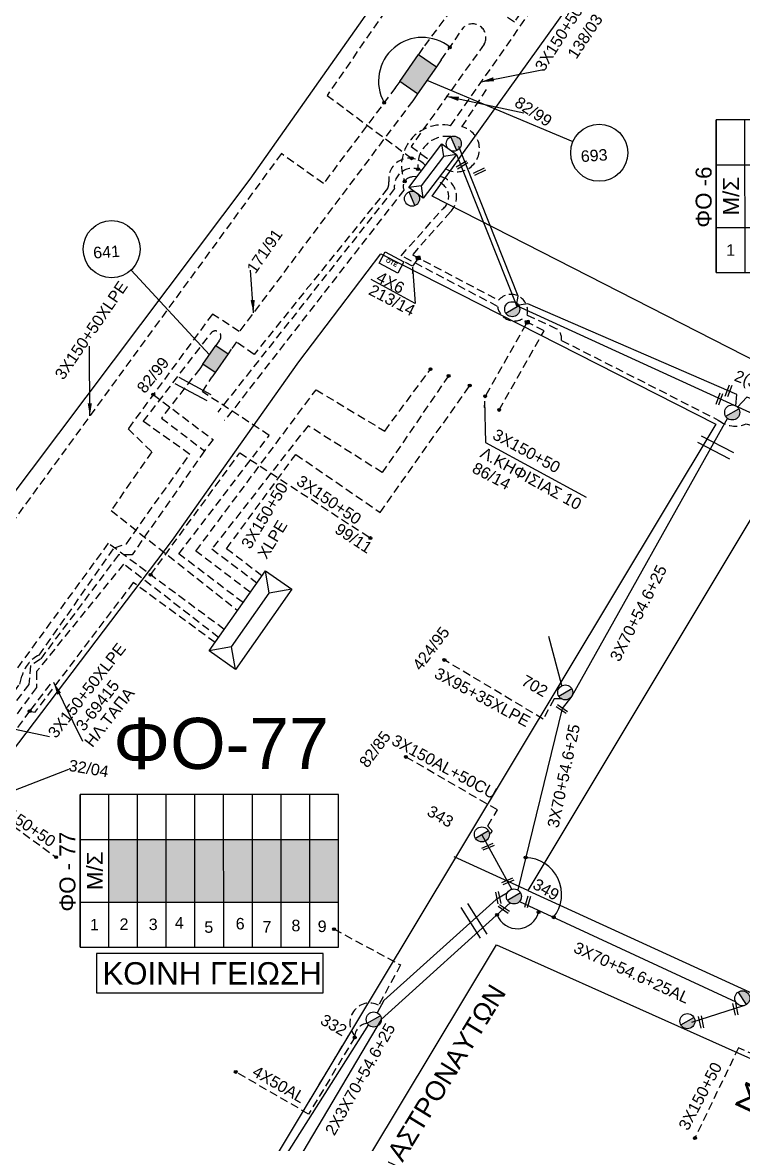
# Model space of a CAD drawing. Header units: millimetres. Extents: x 918 to 3138, y 719 to 1759.
# Drawn here: x 2456.5 to 2569.4, y 1399.9 to 1575.7 of the extents above; entities that cross this region are included whole.
import ezdxf
from ezdxf.enums import TextEntityAlignment as Align

# ---------------------------------------------------------------- set-up
doc = ezdxf.new("R2010")
doc.units = ezdxf.units.MM
doc.header["$LTSCALE"] = 0.5
doc.linetypes.add('DASHED', pattern=[19.05, 12.7, -6.35])
for name, color, linetype in [('Link Box 4 Διευθύνσεων', 7, 'Continuous'), ('Pillar OTE', 7, 'Continuous'), ('Άγνωστα', 7, 'Continuous'), ('Ασφαλειοκιβώτια Χ.Τ 9 αναχωρήσεων', 7, 'Continuous'), ('Γυμνά εναέρια ΧΤ (3Φ)   4x50AL', 7, 'Continuous'), ('Επιγραφές - Σχήματα', 7, 'Continuous'), ('Καλώδια ΧΤ   3x150+50AL', 7, 'DASHED'), ('Καλώδια ΧΤ   3x150+70AL', 7, 'DASHED'), ('Καλώδια ΧΤ   3x150AL+50CU', 7, 'DASHED'), ('Καλώδια ΧΤ   3x150AL+50XLPE', 7, 'DASHED'), ('Καλώδια ΧΤ   3x95+35 CU', 7, 'DASHED'), ('Μηχανική τομή', 7, 'Continuous'), ('Στύλος ΦΜ', 7, 'Continuous'), ('Στύλος ΦΜ @ 1', 7, 'Continuous'), ('Συνδέσεις', 7, 'Continuous'), ('Συνεστραμμένα ΧΤ   3x70+54.6+25 AL', 7, 'SYN_LINE'), ('Τομή', 7, 'Continuous'), ('Υποσταθμός εναέριος 2 στύλων', 7, 'Continuous'), ('Υποσταθμός πόλεως', 7, 'Continuous'), ('Υπόβαθρο ΔΕΗ', 7, 'Continuous'), ('Υπόγεια καλώδια Παροχών ΧΤ   4x16AL', 7, 'DASHED'), ('Υπόγεια καλώδια Παροχών ΧΤ   4x6', 7, 'DASHED')]:
    doc.layers.add(name, color=color, linetype=linetype)
doc.styles.add('arial', font='ARIAL.TTF')
doc.styles.get("Standard").update_dxf_attribs({"font": 'ARIAL.TTF'})
doc.linetypes.add('SYN_LINE', pattern='A,0.5,-0.0001,["/\\/\\/\\/",Standard,S=0.1,R=0,X=0,Y=-0.05],-0.25', length=0.7501)
doc.dimstyles.new('ISO-25', dxfattribs={"dimtxt": 2.5, "dimasz": 2.5, "dimexe": 1.25, "dimexo": 0.625, "dimtad": 1, "dimtxsty": 'Standard', "dimcen": 2.5, "dimadec": 0, "dimazin": 0, "dimtfac": 1, "dimtmove": 0, "dimatfit": 3, "dimfxl": 1, "dimarcsym": 0})

# ---------------------------------------------------------------- blocks, each defined once
blk = doc.blocks.new('ΑΣΦΑΛΕΙΟΚΙΒΩΤΙΟ ΥΠΟΣΤΑΘΜΟΥ 9 ΑΝΑΧΩΡΗΣΕΩΝ')
at = {"layer": 'Ασφαλειοκιβώτια Χ.Τ 9 αναχωρήσεων', "ltscale": 40}
for p, q in [((-23.8, 40.36), (24.02, 40.36)), ((-9.72, 40.36), (-9.72, -40.64)), ((9.94, 40.36), (9.94, -40.64)), ((-23.8, 31.36), (24.02, 31.36)), ((-23.8, 22.36), (24.02, 22.36)), ((-23.8, 13.36), (24.02, 13.36)), ((-23.8, 4.36), (24.02, 4.36)), ((-23.8, -4.64), (24.02, -4.64)), ((-23.8, -13.64), (24.02, -13.64)), ((-23.8, -22.64), (24.02, -22.64)), ((-23.8, -31.64), (24.02, -31.64))]:
    blk.add_line(p, q, dxfattribs=at)
at = {"layer": 'Ασφαλειοκιβώτια Χ.Τ 9 αναχωρήσεων'}
blk.add_lwpolyline([(-23.8, -40.64), (24.02, -40.64), (24.02, 40.36), (-23.8, 40.36)], close=True, dxfattribs=at)
for s, p in [('1', (-18.54, 37.25)), ('2', (-18.39, 27.98)), ('3', (-18.45, 18.85)), ('4', (-17.96, 10.67)), ('5', (-19.3, 1.44)), ('6', (-18.25, -8.4)), ('7', (-19.23, -16.79)), ('8', (-18.84, -25.86)), ('9', (-19.09, -34.08))]:
    blk.add_text(s, height=3.6, rotation=270, dxfattribs=at).set_placement(p)
at = {"layer": 'Ασφαλειοκιβώτια Χ.Τ 9 αναχωρήσεων', "ltscale": 40}
for tag, height, p in [('ΟΝΟΜΑ', 5, (-0.16, 44.31)), ('ΚΕΙΜΕΝΟ 1', 2, (17.06, 35.59)), ('ΚΕΙΜΕΝΟ 2', 2, (17.06, 26.88)), ('ΚΕΙΜΕΝΟ 3', 2, (17.06, 17.69)), ('ΚΕΙΜΕΝΟ 4', 2, (17.06, 8.71)), ('ΚΕΙΜΕΝΟ 5', 2, (17.06, -0.13)), ('ΚΕΙΜΕΝΟ 6', 2, (17.06, -9.05)), ('ΚΕΙΜΕΝΟ 7', 2, (17.06, -18.13)), ('ΚΕΙΜΕΝΟ 8', 2, (17.06, -26.85)), ('ΚΕΙΜΕΝΟ 9', 2, (17.06, -35.99)), ('ΣΧ', 2, (-0.1, -42.64))]:
    blk.add_attdef(tag, text='', height=height, dxfattribs=at).set_placement(p, align=Align.MIDDLE_CENTER)
blk = doc.blocks.new('ΜΗΧΑΝΙΚΗ ΤΟΜΗ')
at = {"layer": 'Μηχανική τομή', "ltscale": 40}
for p, q in [((-1.89, 0.78), (1.89, 0.78)), ((1.89, 0), (-1.89, 0))]:
    blk.add_line(p, q, dxfattribs=at)
blk = doc.blocks.new('ΥΠΑΡΧΩΝ ΤΣΙΜΕΝΤΕΝΙΟΣ ΣΤΥΛΟΣ')
at = {"layer": 'Στύλος ΦΜ'}
blk.add_hatch(color=7, dxfattribs=at).paths.add_polyline_path([(-1.29, -2.28, 0.574793), (2.62, 0, 0.268822), (1.3, 2.27)])
at = {"layer": 'Στύλος ΦΜ', "color": 7}
blk.add_line((-1.29, -2.28), (1.3, 2.27), dxfattribs=at)
blk.add_circle((0, 0), 2.62, dxfattribs=at)
at = {"layer": 'Στύλος ΦΜ', "flags": 4}
for tag, p in [('ΑΡΙΘΜΟΣ', (-4.68, 8.05)), ('ΤΥΠΟΣ', (-4.91, 3.03))]:
    blk.add_attdef(tag, p, '', height=4, dxfattribs=at)
blk = doc.blocks.new('LINK BOX 4 ΑΝΑΧΩΡΗΣΕΩΝ')
at = {"layer": 'Link Box 4 Διευθύνσεων', "ltscale": 40}
blk.add_hatch(color=256, dxfattribs=at).paths.add_polyline_path([(-3.54, 0), (-3.54, -4.67), (3.54, -4.67), (3.54, 0)])
for p, q in [((-3.54, 0), (-5.33, 0)), ((5.33, 0), (3.54, 0)), ((-3.54, -4.67), (-5.33, -4.67)), ((5.33, -4.67), (3.54, -4.67))]:
    blk.add_line(p, q, dxfattribs=at)
blk.add_lwpolyline([(-3.54, -4.67), (-3.54, 0), (3.54, 0), (3.54, -4.67)], close=True, dxfattribs=at)
blk = doc.blocks.new('ΥΠΟΣΤΑΘΜΟΣ ΕΝΑΕΡΙΟΣ ΕΠΙ 2 ΣΤΥΛΩΝ')
at = {"layer": 'Υποσταθμός εναέριος 2 στύλων', "linetype": 'Continuous'}
for points in [[(-11.97, -2.11, 0.574793), (-8.45, -0.07, 0.268822), (-9.64, 1.98)], [(9.68, -2.15, 0.574793), (13.19, -0.1, 0.268822), (12.01, 1.95)]]:
    blk.add_hatch(color=256, dxfattribs=at).paths.add_polyline_path(points)
for p, q in [((-11.97, -2.11), (-9.64, 1.98)), ((9.68, -2.15), (12.01, 1.95))]:
    blk.add_line(p, q, dxfattribs=at)
for centre in [(-10.81, -0.07), (10.84, -0.1)]:
    blk.add_circle(centre, 2.36, dxfattribs=at)
at = {"layer": 'Υποσταθμός πόλεως', "linetype": 'Continuous', "ltscale": 40}
blk.add_lwpolyline([(-8.57, 2.82), (8.57, 2.82), (8.57, -2.82), (-8.57, -2.82)], close=True, dxfattribs=at)
for points in [[(-5.75, 0), (-8.57, 2.82)], [(-8.57, -2.82), (-5.75, 0)], [(-5.75, 0), (5.75, 0)], [(5.75, 0), (8.57, 2.82)], [(8.57, -2.82), (5.75, 0)]]:
    blk.add_lwpolyline(points, dxfattribs=at)
at = {"layer": 'Υποσταθμός εναέριος 2 στύλων', "ltscale": 40, "flags": 1}
for tag, p in [('ΜΕΤΑΣΧΗΜΑΤΙΣΜΟΣ', (14.09, 2.51)), ('ΙΣΧΥΣ', (14.07, -0.28)), ('ΑΡΙΘΜΟΣ', (14.19, -3))]:
    blk.add_attdef(tag, p, '', height=1.8, dxfattribs=at)
blk = doc.blocks.new('ΤΟΜΗ')
at = {"layer": 'Τομή', "ltscale": 40}
for p, q in [((-5.68, 0), (5.68, 0)), ((5.68, -2.33), (-5.68, -2.33))]:
    blk.add_line(p, q, dxfattribs=at)
blk = doc.blocks.new('ΥΠΟΣΤΑΘΜΟΣ ΠΟΛΕΩΣ')
at = {"layer": 'Υποσταθμός πόλεως', "linetype": 'Continuous', "ltscale": 40}
blk.add_lwpolyline([(-8.57, 2.82), (8.57, 2.82), (8.57, -2.82), (-8.57, -2.82)], close=True, dxfattribs=at)
for points in [[(-5.75, 0), (-8.57, 2.82)], [(5.75, 0), (8.57, 2.82)], [(-8.57, -2.82), (-5.75, 0)], [(-5.75, 0), (5.75, 0)], [(8.57, -2.82), (5.75, 0)]]:
    blk.add_lwpolyline(points, dxfattribs=at)
at = {"layer": 'Υποσταθμός πόλεως', "linetype": 'SYN_LINE', "ltscale": 40, "flags": 1}
for tag, p in [('ΜΕΤΑΣΧΗΜΑΤΙΣΜΟΣ', (10.6, 2.39)), ('ΙΣΧΥΣ', (10.58, -0.41)), ('ΑΡΙΘΜΟΣ', (10.7, -3.13))]:
    blk.add_attdef(tag, p, '', height=1.8, dxfattribs=at)
blk = doc.blocks.new('_ΣΥΝΔΕΣΗ')
at = {"layer": 'Συνδέσεις', "linetype": 'SYN_LINE', "ltscale": 40}
blk.add_hatch(color=256, dxfattribs=at).paths.add_polyline_path([(0.5, -0.01, 1), (-0.5, -0.01, 1)])
at = {"layer": 'Συνδέσεις'}
blk.add_circle((0, -0.01), 0.5, dxfattribs=at)
blk = doc.blocks.new('TSONTA XT1')
at = {"ltscale": 40}
h = blk.add_hatch(color=256, dxfattribs=at)
h.dxf.hatch_style = 1
h.paths.add_polyline_path([(595.96, 2487.66), (597.07, 2488.77), (595.96, 2489.87), (594.85, 2488.77)])
blk.add_lwpolyline([(594.85, 2488.77), (595.96, 2489.87), (597.07, 2488.77), (595.96, 2487.66)], close=True, dxfattribs=at)
blk = doc.blocks.new('PILLAR ΟΤΕ')
at = {"layer": 'Pillar OTE', "ltscale": 40}
blk.add_lwpolyline([(-3.31, 2.02), (3.39, 2.02), (3.39, -1.99), (-3.31, -1.99)], close=True, dxfattribs=at)
at = {"layer": 'Pillar OTE', "insert": (-1.81, 0.71), "char_height": 1.3575, "width": 109.961, "attachment_point": 1}
blk.add_mtext('{\\fArial|b1|i0|c161|p34;OTE}', dxfattribs=at)

msp = doc.modelspace()

# ---------------------------------------------------------------- hatches: boundary and pattern name
at = {"layer": 'Ασφαλειοκιβώτια Χ.Τ 9 αναχωρήσεων', "ltscale": 40}
for color, points in [(173, [(2469.98, 1447.69), (2469.99, 1437.87), (2474.49, 1437.87), (2474.48, 1447.7)]), (85, [(2474.48, 1447.7), (2474.49, 1437.87), (2478.99, 1437.87), (2478.98, 1447.7)]), (27, [(2478.98, 1447.7), (2478.99, 1437.87), (2483.49, 1437.87), (2483.48, 1447.7)]), (30, [(2483.48, 1447.7), (2483.49, 1437.87), (2487.99, 1437.87), (2487.98, 1447.7)]), (2, [(2487.98, 1447.7), (2487.99, 1437.87), (2492.49, 1437.88), (2492.48, 1447.7)]), (151, [(2492.48, 1447.7), (2492.49, 1437.88), (2496.99, 1437.88), (2496.98, 1447.7)]), (133, [(2496.98, 1447.7), (2496.99, 1437.88), (2501.49, 1437.88), (2501.48, 1447.71)]), (1, [(2501.48, 1447.71), (2501.49, 1437.88), (2505.99, 1437.88), (2505.98, 1447.71)])]:
    msp.add_hatch(color=color, dxfattribs=at).paths.add_polyline_path(points)

# ---------------------------------------------------------------- linework, layer by layer
at = {"layer": 'Άγνωστα', "color": 170, "linetype": 'DASHED', "ltscale": 0.2}
for points in [[(2516.34, 1550.76, -0.60577), (2523.51, 1559.47), (2550.52, 1597.96), (2550.73, 1600.18), (2557.47, 1609.31, 0.529353), (2554.99, 1613.35, -0.596691), (2554.57, 1614.75), (2557.79, 1618.42)], [(2518.28, 1551.5), (2518.28, 1551.5), (2517.5, 1551.45, 0.513324), (2516.22, 1549.41), (2488.14, 1513.29)]]:
    msp.add_lwpolyline(points, format="xyb", dxfattribs=at)
at = {"layer": 'Άγνωστα', "color": 1, "linetype": 'DASHED', "ltscale": 0.2}
msp.add_lwpolyline([(2522.04, 1569.79), (2525.67, 1574.98, -0.824141), (2528.79, 1572.25)], format="xyb", dxfattribs=at)
for points in [[(2528.79, 1572.25), (2517.36, 1556.24), (2520.23, 1554.07)], [(2476.55, 1489.15), (2490.51, 1508.25), (2510.97, 1494.91)], [(2488.07, 1480.58), (2469.91, 1494.08), (2422.63, 1429.2), (2422.96, 1427.44), (2413.41, 1413.39)]]:
    msp.add_lwpolyline(points, dxfattribs=at)
at = {"layer": 'Άγνωστα', "color": 133, "linetype": 'DASHED', "ltscale": 0.2}
for points in [[(2517.62, 1563.4), (2490.44, 1527.23), (2486.23, 1529.98), (2473.01, 1512), (2476.73, 1508.4), (2470.34, 1499.23), (2490.17, 1483.57)], [(2484.23, 1521.42), (2478.24, 1513.7), (2485.04, 1508.53)]]:
    msp.add_lwpolyline(points, dxfattribs=at)
at = {"layer": 'Άγνωστα', "color": 6, "linetype": 'DASHED', "ltscale": 0.2}
msp.add_lwpolyline([(2519.6, 1553.23, 0.650453), (2513.86, 1551.55, 0.008876), (2513.88, 1550.71, -0.117857), (2513.67, 1549.63), (2492.75, 1523.64), (2489.98, 1525.62), (2489.18, 1524.48)], format="xyb", dxfattribs=at)
at = {"layer": 'Άγνωστα', "color": 30, "linetype": 'DASHED', "ltscale": 0.2}
for points in [[(2531.13, 1514.97), (2538.17, 1527.34), (2534.7, 1529.17, -0.509723), (2530.88, 1531.18), (2515.8, 1539.12), (2522.19, 1546.34, 0.65572), (2521.27, 1550.78)], [(2580.12, 1409.65, -1.261414), (2578.28, 1410.84), (2568.63, 1415.06), (2561.78, 1400.93)]]:
    msp.add_lwpolyline(points, format="xyb", dxfattribs=at)
msp.add_lwpolyline([(2492.15, 1486.4), (2483.64, 1492.86), (2502.45, 1518.12), (2513.21, 1511.66), (2520.39, 1521.36)], dxfattribs=at)
at = {"layer": 'Άγνωστα', "color": 27, "linetype": 'DASHED', "ltscale": 0.2}
msp.add_lwpolyline([(2523.21, 1520.3), (2512.82, 1505.16), (2501.21, 1512.5), (2486.13, 1493.19), (2493.2, 1487.89)], dxfattribs=at)
at = {"layer": 'Άγνωστα', "color": 173, "linetype": 'DASHED', "ltscale": 0.2}
msp.add_lwpolyline([(2491.02, 1484.79), (2480.98, 1492.42), (2495.13, 1510.98), (2484.68, 1517.81), (2486.15, 1520.1)], dxfattribs=at)
at = {"layer": 'Άγνωστα', "color": 85, "linetype": 'DASHED', "ltscale": 0.2}
msp.add_lwpolyline([(2493.98, 1489), (2488.43, 1493.23), (2499.28, 1508), (2512.51, 1498.91), (2526.53, 1518.78)], dxfattribs=at)
at = {"layer": 'Άγνωστα', "color": 151, "linetype": 'DASHED', "ltscale": 0.2}
msp.add_lwpolyline([(2486.63, 1478.54), (2473.83, 1487.93), (2458.37, 1467.6), (2457.59, 1467.8)], dxfattribs=at)
msp.add_lwpolyline([(2460.81, 1472.03), (2457.59, 1467.8), (2438.54, 1441.7), (2437.55, 1441.32, 0.528499), (2436.78, 1437.92, 0.728222)], format="xyb", dxfattribs=at)
at = {"layer": 'Γυμνά εναέρια ΧΤ (3Φ)   4x50AL', "color": 30, "linetype": 'DASHED', "ltscale": 0.2}
for points in [[(2505.28, 1433.65), (2515.7, 1428.04), (2512.25, 1421.75)], [(2508.52, 1416.7), (2501.3, 1404.69), (2489.87, 1411.29)]]:
    msp.add_lwpolyline(points, dxfattribs=at)
msp.add_lwpolyline([(2512.25, 1421.75, 0.869265), (2508.75, 1416.7)], format="xyb", dxfattribs=at)
msp.add_arc((2510.66, 1416.77), 2.14, 94.5432, 181.8732, dxfattribs=at)
at = {"layer": 'Επιγραφές - Σχήματα', "ltscale": 0.2}
for p, q in [((2519.83, 1566.6), (2542.69, 1556.98)), ((2485.75, 1523.61), (2473.48, 1536.86))]:
    msp.add_line(p, q, dxfattribs=at)
at = {"layer": 'Επιγραφές - Σχήματα', "color": 7, "linetype": 'DASHED', "ltscale": 0.2}
for points in [[(2525.31, 1559.31), (2529.14, 1565.13)], [(2514.73, 1549.62), (2487.08, 1514.63)]]:
    msp.add_lwpolyline(points, dxfattribs=at)
at = {"layer": 'Επιγραφές - Σχήματα', "ltscale": 0.2}
msp.add_lwpolyline([(2460.73, 1463.75), (2450.64, 1465.89), (2450.45, 1465.43), (2454.24, 1464.71), (2454.69, 1465.01)], dxfattribs=at)
at = {"layer": 'Επιγραφές - Σχήματα', "color": 190}
msp.add_lwpolyline([(2468.05, 1423.66), (2503.56, 1423.66), (2503.56, 1429.83), (2468.05, 1429.83)], close=True, dxfattribs=at)
at = {"layer": 'Επιγραφές - Σχήματα'}
for centre in [(2546.81, 1555.25), (2470.44, 1540.14)]:
    msp.add_circle(centre, 4.47, dxfattribs=at)
at = {"layer": 'Επιγραφές - Σχήματα', "ltscale": 0.2}
for centre, radius, start, end in [((2519.09, 1566.45), 6.85, 50.8263, 209.3967), ((2535.15, 1439.09), 5.77, 321.5658, 88.7764), ((2533.99, 1437.11), 3.4, 200.8543, 346.7149)]:
    msp.add_arc(centre, radius, start, end, dxfattribs=at)
at = {"layer": 'Επιγραφές - Σχήματα', "color": 7, "linetype": 'DASHED', "ltscale": 0.2}
for centre, radius, start, end in [((2524.49, 1555.83), 3.57, 240.6274, 76.7809), ((2522.94, 1553.25), 4.56, 82.1068, 187.244), ((2517.56, 1549.96), 2.85, 60.0073, 187.5206)]:
    msp.add_arc(centre, radius, start, end, dxfattribs=at)
at = {"layer": 'Καλώδια ΧΤ   3x150+50AL', "color": 85, "ltscale": 0.2}
msp.add_lwpolyline([(2521.84, 1551.54, -0.599767), (2523.5, 1545.98), (2517.55, 1539.26), (2531.05, 1532.15, -0.806038), (2535.5, 1529.81), (2540.21, 1527.65, -0.238863), (2540.91, 1525.86), (2565.46, 1513.38, 0.284038), (2569.82, 1512.79), (2596.52, 1504.23, -0.184531), (2597.13, 1503.73, 0.457853), (2600.81, 1503.06), (2601.72, 1502.83), (2620.44, 1496.6, -0.352144), (2621.93, 1494.29, 0.189258), (2622.36, 1492.71)], format="xyb", dxfattribs=at)
at = {"layer": 'Καλώδια ΧΤ   3x150+50AL', "color": 30, "ltscale": 0.2}
msp.add_lwpolyline([(2535.34, 1528.33), (2528.95, 1517.1)], dxfattribs=at)
at = {"layer": 'Καλώδια ΧΤ   3x150+50AL', "color": 133, "linetype": 'DASHED', "ltscale": 0.2}
msp.add_lwpolyline([(2445.82, 1456.5), (2461.74, 1444.92)], dxfattribs=at)
at = {"layer": 'Καλώδια ΧΤ   3x150+70AL', "color": 151, "linetype": 'DASHED', "ltscale": 0.2}
msp.add_lwpolyline([(2658.41, 1617.56), (2651.27, 1607.14), (2585.23, 1649.69), (2549.34, 1600.2), (2549.47, 1599.07), (2533.52, 1575.72), (2525.89, 1580.61), (2519.24, 1571.73)], dxfattribs=at)
at = {"layer": 'Καλώδια ΧΤ   3x150AL+50CU', "color": 30, "ltscale": 0.2}
msp.add_lwpolyline([(2529.59, 1448.71), (2529.83, 1448.75, 0.628218), (2529.94, 1449.16, -0.073095), (2529.35, 1449.82), (2530.86, 1452.32), (2516.52, 1460.63)], format="xyb", dxfattribs=at)
at = {"layer": 'Καλώδια ΧΤ   3x150AL+50XLPE', "color": 6, "linetype": 'DASHED', "ltscale": 0.2}
msp.add_lwpolyline([(2526.25, 1596.15), (2504.19, 1564.23), (2517.42, 1554.38)], dxfattribs=at)
at = {"layer": 'Καλώδια ΧΤ   3x150AL+50XLPE', "color": 1, "linetype": 'DASHED', "ltscale": 0.2}
msp.add_lwpolyline([(2514.92, 1565.48), (2503.63, 1550.44), (2497.02, 1555.11), (2450.57, 1491.48), (2453.65, 1488.99), (2448.89, 1482.4)], dxfattribs=at)
at = {"layer": 'Καλώδια ΧΤ   3x150AL+50XLPE', "color": 173, "linetype": 'DASHED', "ltscale": 0.2}
msp.add_lwpolyline([(2441.87, 1478.07), (2420.79, 1449.95), (2420.79, 1449.45, -0.417031), (2417.44, 1446.13), (2406.5, 1431.15), (2399.7, 1422.29), (2413.25, 1411.88), (2424.95, 1428.25), (2424.2, 1429.75), (2456.05, 1472.03), (2456.38, 1473.26, -0.217315), (2459.07, 1476.56), (2470.87, 1493.36), (2472.78, 1494.01), (2482.67, 1508.01), (2475.4, 1513.16), (2486.01, 1527, -1.112607), (2487.26, 1525.81)], format="xyb", dxfattribs=at)
at = {"layer": 'Καλώδια ΧΤ   3x150AL+50XLPE', "color": 133, "linetype": 'DASHED', "ltscale": 0.2}
msp.add_lwpolyline([(2476.96, 1517.38), (2486.32, 1510.33), (2484.98, 1508.57), (2473.64, 1492.26), (2471.51, 1492.26), (2459.31, 1475.95), (2457.75, 1474.92), (2457.46, 1471.97), (2435.59, 1442.89), (2433.85, 1441.43), (2433.16, 1439.22), (2430.4, 1435.39), (2425.96, 1438.77), (2425.23, 1437.6)], dxfattribs=at)
at = {"layer": 'Καλώδια ΧΤ   3x150AL+50XLPE', "color": 2, "linetype": 'DASHED', "ltscale": 0.2}
msp.add_lwpolyline([(2487.19, 1479.34), (2472.31, 1490.83), (2458.66, 1473.98), (2458.66, 1471.47), (2437.07, 1442.27), (2436.04, 1441.67, 0.339323), (2434.85, 1438.74), (2427.13, 1428.71), (2426.53, 1423.7), (2414.47, 1406.93)], format="xyb", dxfattribs=at)
at = {"layer": 'Καλώδια ΧΤ   3x95+35 CU', "color": 30, "linetype": 'DASHED', "ltscale": 0.2}
msp.add_lwpolyline([(2540.9, 1469.71), (2539.74, 1469.7), (2538.04, 1466.54), (2522.55, 1475.81)], dxfattribs=at)
at = {"layer": 'Συνεστραμμένα ΧΤ   3x70+54.6+25 AL', "color": 151, "ltscale": 20}
msp.add_line((2513.07, 1422.5), (2512.05, 1420.54), dxfattribs=at)
at = {"layer": 'Συνεστραμμένα ΧΤ   3x70+54.6+25 AL', "color": 2, "ltscale": 20}
for points in [[(2568.23, 1515.59), (2568.35, 1517.36), (2535.62, 1531.59), (2533.87, 1531.32), (2534.14, 1532.77), (2524.82, 1556.2)], [(2599.12, 1505.7), (2598.53, 1506.84), (2569.94, 1516.97), (2568.45, 1515.42)]]:
    msp.add_lwpolyline(points, dxfattribs=at)
at = {"layer": 'Συνεστραμμένα ΧΤ   3x70+54.6+25 AL', "color": 133, "ltscale": 20}
msp.add_lwpolyline([(2524.43, 1554.95), (2533.87, 1531.32), (2571.02, 1514.3), (2629.23, 1495.31)], dxfattribs=at)
at = {"layer": 'Συνεστραμμένα ΧΤ   3x70+54.6+25 AL', "color": 30, "ltscale": 20}
for points in [[(2566.9, 1513.66), (2542.51, 1470.15), (2541, 1468.21), (2534.04, 1439.79)], [(2532.86, 1437.75), (2512.68, 1419.49), (2498.85, 1396.24), (2497.13, 1395.01), (2474.65, 1356.6), (2473.95, 1356.2)], [(2534.33, 1437.99), (2568.2, 1422.24)]]:
    msp.add_lwpolyline(points, dxfattribs=at)
at = {"layer": 'Συνεστραμμένα ΧΤ   3x70+54.6+25 AL', "color": 30, "ltscale": 10}
for points in [[(2540.97, 1471.79), (2538.92, 1479.48)], [(2533.13, 1439.91), (2528.43, 1448.48)], [(2569.4, 1421.66), (2561.24, 1419.03)]]:
    msp.add_lwpolyline(points, dxfattribs=at)
at = {"layer": 'Συνεστραμμένα ΧΤ   3x70+54.6+25 AL', "color": 151, "ltscale": 20}
for points in [[(2532.43, 1439.36), (2530.65, 1438.3), (2513.07, 1422.5)], [(2510.65, 1418.69), (2496.63, 1396.55), (2473.47, 1356.36)]]:
    msp.add_lwpolyline(points, dxfattribs=at)
at = {"layer": 'Υπόβαθρο ΔΕΗ'}
msp.add_lwpolyline([(2443.6, 1743.37), (2512.82, 1694.97), (2560.06, 1661.15, -0.397823), (2562.14, 1650.47), (2492.08, 1551.09), (2453.55, 1499.9), (2422.68, 1525.61), (2396.66, 1547.41), (2298.04, 1593.99), (2291.63, 1597.14, -0.376464), (2286.57, 1609.31, -0.019715), (2289.61, 1617.25), (2299.15, 1641.99)], format="xyb", dxfattribs=at)
for points in [[(2671.12, 1491.2), (2574.43, 1520.98), (2520.63, 1548.43), (2565.83, 1611.41), (2585.88, 1640.33), (2617.52, 1619.78), (2651.39, 1597.31), (2676.34, 1581.02), (2692.41, 1570), (2680.23, 1539.71), (2676.77, 1519.34), (2671.12, 1491.2)], [(2565.08, 1512.74), (2517.44, 1433.48), (2475.8, 1364.19), (2407.86, 1396.94), (2452.26, 1458.09), (2479.98, 1494.55), (2499.78, 1522.48), (2512.61, 1539.42), (2565.08, 1512.74)], [(2517.98, 1531.63), (2511.1, 1535.38)], [(2529.01, 1509.87), (2544.74, 1501.28)], [(2601.86, 1409.38), (2621.35, 1495.51), (2577.3, 1509.13), (2535.62, 1439.72), (2601.86, 1409.38)], [(2535.62, 1439.72), (2524.1, 1445)], [(2511.06, 1398.47), (2530.73, 1431.19), (2583.44, 1407.57), (2592.88, 1402.89), (2641.22, 1381.21), (2641.4, 1375.91), (2619.15, 1346.92), (2603.15, 1354.45), (2576.5, 1367.9), (2533.73, 1387.75), (2511.06, 1398.47)]]:
    msp.add_lwpolyline(points, dxfattribs=at)
at = {"layer": 'Υπόγεια καλώδια Παροχών ΧΤ   4x6', "color": 85, "ltscale": 0.2}
msp.add_lwpolyline([(2518.24, 1538.41), (2517.58, 1537.49), (2516.09, 1538.25)], dxfattribs=at)
at = {"layer": 'Υπόγεια καλώδια Παροχών ΧΤ   4x6', "color": 7, "linetype": 'DASHED', "ltscale": 0.2}
msp.add_lwpolyline([(2507.49, 1416.93), (2500.4, 1405.13)], dxfattribs=at)

# ---------------------------------------------------------------- block references
at = {"layer": 'Link Box 4 Διευθύνσεων'}
for p, xscale, yscale, zscale, rotation in [((2517.03, 1568.53), 0.7292483840079207, 0.7292483840079207, 0.7292483840079207, 55.33326224585434), ((2485.75, 1523.61), 0.5, 0.5, 0.5, 55.33326224585299)]:
    msp.add_blockref('LINK BOX 4 ΑΝΑΧΩΡΗΣΕΩΝ', p, dxfattribs=dict(at, xscale=xscale, yscale=yscale, zscale=zscale, rotation=rotation))
at = {"layer": 'Pillar OTE', "xscale": 0.5, "yscale": 0.5, "zscale": 0.5, "rotation": 332.0533916932511}
msp.add_blockref('PILLAR ΟΤΕ', (2514.25, 1538.07), dxfattribs=at)
at = {"layer": 'Ασφαλειοκιβώτια Χ.Τ 9 αναχωρήσεων'}
for p, xscale, yscale, zscale, rotation, values in [((2585.32, 1548.39), 0.4999999999999998, 0.4999999999999998, 0.4999999999999998, 90.02714753120054, {'ΟΝΟΜΑ': 'ΦΟ -6'}), ((2485.67, 1442.73), 0.4999999999999999, 0.4999999999999999, 0.4999999999999999, 90.02184893452873, {'ΟΝΟΜΑ': 'ΦΟ - 77'})]:
    msp.add_blockref('ΑΣΦΑΛΕΙΟΚΙΒΩΤΙΟ ΥΠΟΣΤΑΘΜΟΥ 9 ΑΝΑΧΩΡΗΣΕΩΝ', p, dxfattribs=dict(at, xscale=xscale, yscale=yscale, zscale=zscale, rotation=rotation)).add_auto_attribs(values)
at = {"layer": 'Μηχανική τομή'}
for p, xscale, yscale, zscale, rotation in [((2525.42, 1553.17), 0.4999999999999996, 0.4999999999999996, 0.4999999999999996, 29.97691767677985), ((2528.14, 1552.12), 0.4999999999999995, 0.4999999999999995, 0.4999999999999995, 26.00208054256561), ((2567.23, 1517.89), 0.4999999999999427, 0.4999999999999427, 0.4999999999999427, 69.66239648490493), ((2565.81, 1516.6), 0.4999999999999427, 0.4999999999999427, 0.4999999999999427, 69.66239648490493), ((2540.84, 1467.96), 0.5, 0.5, 0.5, 325.7568529151823), ((2529.47, 1446.37), 0.4999999999999995, 0.4999999999999995, 0.4999999999999995, 23.38034597923506), ((2532.57, 1440.97), 0.4999999999999995, 0.4999999999999995, 0.4999999999999995, 23.38034597923506), ((2530.8, 1438.53), 0.4999999999999995, 0.4999999999999995, 0.4999999999999995, 281.7851879987532), ((2535.79, 1437.87), 0.4999999999999995, 0.4999999999999995, 0.4999999999999995, 73.02169097090884), ((2531.75, 1436.65), 0.4999999999999995, 0.4999999999999995, 0.4999999999999995, 325.7568529151825), ((2567.95, 1421.09), 0.4999999999999995, 0.4999999999999995, 0.4999999999999995, 281.7851879987532), ((2562.57, 1419.06), 0.4999999999999995, 0.4999999999999995, 0.4999999999999995, 281.7851879987532)]:
    msp.add_blockref('ΜΗΧΑΝΙΚΗ ΤΟΜΗ', p, dxfattribs=dict(at, xscale=xscale, yscale=yscale, zscale=zscale, rotation=rotation))
at = {"layer": 'Στύλος ΦΜ @ 1', "ltscale": 40, "xscale": 0.449999999999818, "yscale": 0.449999999999818, "zscale": 0.449999999999818, "rotation": 330.0621846464709}
for p in [(2533.18, 1530.74), (2567.64, 1514.57), (2560.62, 1419.24)]:
    msp.add_blockref('ΥΠΑΡΧΩΝ ΤΣΙΜΕΝΤΕΝΙΟΣ ΣΤΥΛΟΣ', p, dxfattribs=at)
at = {"layer": 'Στύλος ΦΜ @ 1', "ltscale": 40}
ref = msp.add_blockref('ΥΠΑΡΧΩΝ ΤΣΙΜΕΝΤΕΝΙΟΣ ΣΤΥΛΟΣ', (2541.49, 1470.73), dxfattribs=dict(at, xscale=0.449999999999818, yscale=0.449999999999818, zscale=0.449999999999818, rotation=330.0621846464709))
ref.add_attrib('ΤΥΠΟΣ', '702', (2534.45, 1472.01), dxfattribs={"layer": 'Στύλος ΦΜ', "height": 1.8, "rotation": 330.0622, "flags": 4})
ref = msp.add_blockref('ΥΠΑΡΧΩΝ ΤΣΙΜΕΝΤΕΝΙΟΣ ΣΤΥΛΟΣ', (2528.43, 1448.49), dxfattribs=dict(at, xscale=0.449999999999818, yscale=0.449999999999818, zscale=0.449999999999818, rotation=330.0621846464709))
ref.add_attrib('ΤΥΠΟΣ', '343', (2519.67, 1451.58), dxfattribs={"layer": 'Στύλος ΦΜ', "height": 1.8, "rotation": 330.0622, "flags": 4})
ref = msp.add_blockref('ΥΠΑΡΧΩΝ ΤΣΙΜΕΝΤΕΝΙΟΣ ΣΤΥΛΟΣ', (2533.45, 1438.77), dxfattribs=dict(at, xscale=0.449999999999818, yscale=0.449999999999818, zscale=0.449999999999818, rotation=330.0621846464709))
ref.add_attrib('ΤΥΠΟΣ', '349', (2536.23, 1440.14), dxfattribs={"layer": 'Στύλος ΦΜ', "height": 1.8, "rotation": 330.0622, "flags": 4})
ref = msp.add_blockref('ΥΠΑΡΧΩΝ ΤΣΙΜΕΝΤΕΝΙΟΣ ΣΤΥΛΟΣ', (2569.22, 1422.82), dxfattribs=dict(at, xscale=0.449999999999818, yscale=0.449999999999818, zscale=0.449999999999818, rotation=62.46193859430683))
ref.add_attrib('ΤΥΠΟΣ', '348', (2572.7, 1424.3), dxfattribs={"layer": 'Στύλος ΦΜ', "height": 1.8, "rotation": 62.4619, "flags": 4})
ref = msp.add_blockref('ΥΠΑΡΧΩΝ ΤΣΙΜΕΝΤΕΝΙΟΣ ΣΤΥΛΟΣ', (2511.5, 1419.5), dxfattribs=dict(at, xscale=0.449999999999818, yscale=0.449999999999818, zscale=0.449999999999818, rotation=330.0621846464709))
ref.add_attrib('ΤΥΠΟΣ', '332', (2502.96, 1418.9), dxfattribs={"layer": 'Στύλος ΦΜ', "height": 1.8, "rotation": 330.0622, "flags": 4})
at = {"layer": 'Συνδέσεις', "xscale": 0.4500000000002728, "yscale": 0.4500000000002728, "zscale": 0.4500000000002728}
for p in [(2523.41, 1571.76), (2513.12, 1563.09), (2517.43, 1554.39), (2518.42, 1552.68), (2516.34, 1550.77), (2520.39, 1521.36), (2523.22, 1520.3), (2526.53, 1518.79), (2476.96, 1517.38), (2528.94, 1517.11), (2531.13, 1514.97), (2510.97, 1494.91), (2476.55, 1489.15), (2522.55, 1475.82), (2457.59, 1467.8), (2516.52, 1460.63), (2461.75, 1444.92), (2535.28, 1444.86), (2530.81, 1435.9), (2537.31, 1436.33), (2539.68, 1435.51), (2505.28, 1433.66), (2508.52, 1416.7), (2489.87, 1411.29), (2561.81, 1400.94)]:
    msp.add_blockref('_ΣΥΝΔΕΣΗ', p, dxfattribs=at)
at = {"layer": 'Συνδέσεις', "xscale": 0.3705604178384718, "yscale": 0.3705604178384718, "zscale": 0.3705604178384718, "rotation": 328.3408485644051}
for p in [(1846.43, 869.67), (1863.53, 859.6)]:
    msp.add_blockref('TSONTA XT1', p, dxfattribs=at)
at = {"layer": 'Τομή'}
for p, xscale, yscale, zscale, rotation in [((2483.45, 1518.74), 0.5000000000000016, 0.5000000000000016, 0.5000000000000016, 331.7944717504895), ((2565.31, 1509.6), 0.5, 0.5, 0.5, 332.4826279330928), ((2527.68, 1435.27), 0.4999999999999998, 0.4999999999999998, 0.4999999999999998, 302.0168169803903)]:
    msp.add_blockref('ΤΟΜΗ', p, dxfattribs=dict(at, xscale=xscale, yscale=yscale, zscale=zscale, rotation=rotation))
at = {"layer": 'Υποσταθμός εναέριος 2 στύλων', "xscale": 0.4999999999999998, "yscale": 0.4999999999999998, "zscale": 0.4999999999999998, "rotation": 52.88894944647467}
msp.add_blockref('ΥΠΟΣΤΑΘΜΟΣ ΕΝΑΕΡΙΟΣ ΕΠΙ 2 ΣΤΥΛΩΝ', (2520.72, 1552.38), dxfattribs=at)
at = {"layer": 'Υποσταθμός πόλεως', "xscale": 0.894860858878017, "yscale": 0.894860858878017, "zscale": 0.894860858878017, "rotation": 54.93074033007117}
msp.add_blockref('ΥΠΟΣΤΑΘΜΟΣ ΠΟΛΕΩΣ', (2492.18, 1482.06), dxfattribs=at)

# ---------------------------------------------------------------- texts
at = {"layer": 'Άγνωστα', "ltscale": 40, "char_height": 1.8, "width": 17.1868, "attachment_point": 1, "style": 'arial'}
for s, insert, rotation in [('3X150+50XLPE', (2536.61, 1568.78), 57.4624), ('3X150+50', (2530.81, 1512.11), 331.2722), ('Λ.ΚΗΦΙΣΙΑΣ 10', (2528.86, 1509.24), 331.2722), ('3X150+50', (2500.23, 1504.88), 325.6798), ('3X150+50\\PXLPE', (2490.61, 1493.97), 58.6646), ('2X3X70+54.6+25', (2503.76, 1402.07), 60.536), ('3X150+50', (2559.13, 1402.82), 62.1171)]:
    msp.add_mtext(s, dxfattribs=dict(at, insert=insert, rotation=rotation))
at = {"layer": 'Γυμνά εναέρια ΧΤ (3Φ)   4x50AL', "ltscale": 40, "insert": (2493.2, 1412.37), "char_height": 1.8, "width": 17.1868, "attachment_point": 1, "rotation": 330, "style": 'arial'}
msp.add_mtext('4X50AL', dxfattribs=at)
at = {"layer": 'Επιγραφές - Σχήματα', "ltscale": 40, "char_height": 1.8, "width": 17.1868, "attachment_point": 1, "style": 'arial'}
for s, insert, rotation in [('138/03', (2541.72, 1570.78), 56.5326), ('82/99', (2534.36, 1564.17), 326.9609), ('693', (2543.86, 1555.57), 3.9372), ('171/91', (2491.47, 1537.18), 55.4653), ('641', (2467.49, 1540.47), 3.9372), ('82/99', (2474.23, 1518.54), 51.231), ('86/14', (2527.57, 1506.87), 332.5056), ('99/11', (2506.22, 1497.35), 326.6173), ('424/95', (2517.42, 1475.09), 53.0143), ('3-69415', (2464.68, 1465.62), 51.9706), ('ΗΛ.ΤΑΠΑ', (2466.01, 1463.09), 51.9706), ('82/85', (2509.06, 1459.86), 53.0143), ('32/04', (2463.9, 1460.23), 350.4936)]:
    msp.add_mtext(s, dxfattribs=dict(at, insert=insert, rotation=rotation))
at = {"layer": 'Επιγραφές - Σχήματα', "attachment_point": 1}
for s, insert, char_height, width, rotation in [('Μ/Σ', (2566.21, 1545.42), 2.5, 2.3343, 90.0271), ('Μ/Σ', (2466.56, 1439.77), 2.5, 2.3343, 90.0218), ('ΑΣΤΡΟΝΑΥΤΩΝ', (2513.44, 1398.59), 3, 63.5526, 58.5662), ('ΣΑΡΩΝΙΚΟΥ', (2569.49, 1409.89), 4, 15.1545, 335.1581)]:
    msp.add_mtext(s, dxfattribs=dict(at, insert=insert, char_height=char_height, width=width, rotation=rotation))
at = {"layer": 'Επιγραφές - Σχήματα', "ltscale": 40, "insert": (2470.69, 1466.74), "char_height": 8, "width": 17.8089, "attachment_point": 1, "style": 'arial'}
msp.add_mtext('ΦO-77', dxfattribs=at)
at = {"layer": 'Επιγραφές - Σχήματα', "color": 190, "insert": (2469, 1428.48), "char_height": 3.5, "width": 35.1311, "attachment_point": 1}
msp.add_mtext('KOINH ΓΕΙΩΣΗ', dxfattribs=at)
at = {"layer": 'Καλώδια ΧΤ   3x150+50AL', "ltscale": 40, "insert": (2452.35, 1454.4), "char_height": 1.8, "width": 17.1868, "attachment_point": 1, "rotation": 325.6798, "style": 'arial'}
msp.add_mtext('3X150+50', dxfattribs=at)
at = {"layer": 'Καλώδια ΧΤ   3x150AL+50CU', "ltscale": 0.2, "insert": (2514.98, 1464.24), "char_height": 1.8, "width": 17.1868, "attachment_point": 1, "rotation": 331.4789, "style": 'arial'}
msp.add_mtext('3X150AL+50CU', dxfattribs=at)
at = {"layer": 'Καλώδια ΧΤ   3x150AL+50XLPE', "ltscale": 40, "char_height": 1.8, "width": 17.1868, "attachment_point": 1, "style": 'arial'}
for insert, rotation in [((2461.4, 1520.56), 55.4653), ((2460.31, 1464.52), 51.9706)]:
    msp.add_mtext('3X150+50XLPE', dxfattribs=dict(at, insert=insert, rotation=rotation))
at = {"layer": 'Καλώδια ΧΤ   3x95+35 CU', "ltscale": 40, "insert": (2521.66, 1474.73), "char_height": 1.8, "width": 17.1868, "attachment_point": 1, "rotation": 331.4789, "style": 'arial'}
msp.add_mtext('3X95+35XLPE', dxfattribs=at)
at = {"layer": 'Συνεστραμμένα ΧΤ   3x70+54.6+25 AL', "ltscale": 40, "char_height": 1.8, "width": 17.1868, "attachment_point": 1, "style": 'arial'}
for s, insert, rotation in [('2(3X70+54.6+25AL)', (2568.44, 1521.27), 339.704), ('3X70+54.6+25', (2548.37, 1476.21), 62.9242), ('3X70+54.6+25', (2538.65, 1449.76), 78.0806)]:
    msp.add_mtext(s, dxfattribs=dict(at, insert=insert, rotation=rotation))
at = {"layer": 'Συνεστραμμένα ΧΤ   3x70+54.6+25 AL', "ltscale": 20, "insert": (2543.38, 1431.75), "char_height": 1.8, "width": 17.1868, "attachment_point": 1, "rotation": 335.3005, "style": 'arial'}
msp.add_mtext('3X70+54.6+25AL', dxfattribs=at)
at = {"layer": 'Υπόγεια καλώδια Παροχών ΧΤ   4x16AL', "ltscale": 20, "char_height": 1.8, "width": 17.1868, "attachment_point": 1, "rotation": 332.4708, "style": 'arial'}
for s, insert in [('4X6', (2512.55, 1536.75)), ('213/14', (2511.37, 1534.73))]:
    msp.add_mtext(s, dxfattribs=dict(at, insert=insert))

# ---------------------------------------------------------------- leaders
at = {"layer": 'Επιγραφές - Σχήματα', "ltscale": 40}
for points, override in [([(2528.31, 1566.36), (2538.07, 1568.3)], {"dimasz": 2, "dimtad": 0}), ([(2522.82, 1564.1), (2535.01, 1561.49)], {"dimasz": 2, "dimtad": 0}), ([(2492.67, 1530.18), (2492.18, 1536.83)], {"dimasz": 2, "dimtad": 0}), ([(2517.54, 1537.31), (2517.98, 1531.63)], {"dimasz": 1, "dimtad": 0}), ([(2467.03, 1514.02), (2466.97, 1524.95)], {"dimasz": 2, "dimtad": 0}), ([(2528.82, 1516.34), (2529.01, 1509.87)], {"dimasz": 1, "dimtad": 0}), ([(2461.34, 1472.32), (2465.85, 1463.09)], {"dimasz": 2, "dimtad": 0}), ([(2449.93, 1453.39), (2463.76, 1458.71)], {"dimasz": 2, "dimtad": 0})]:
    msp.add_leader(points, dimstyle='ISO-25', override=override, dxfattribs=at)

doc.saveas('drawing.dxf')
